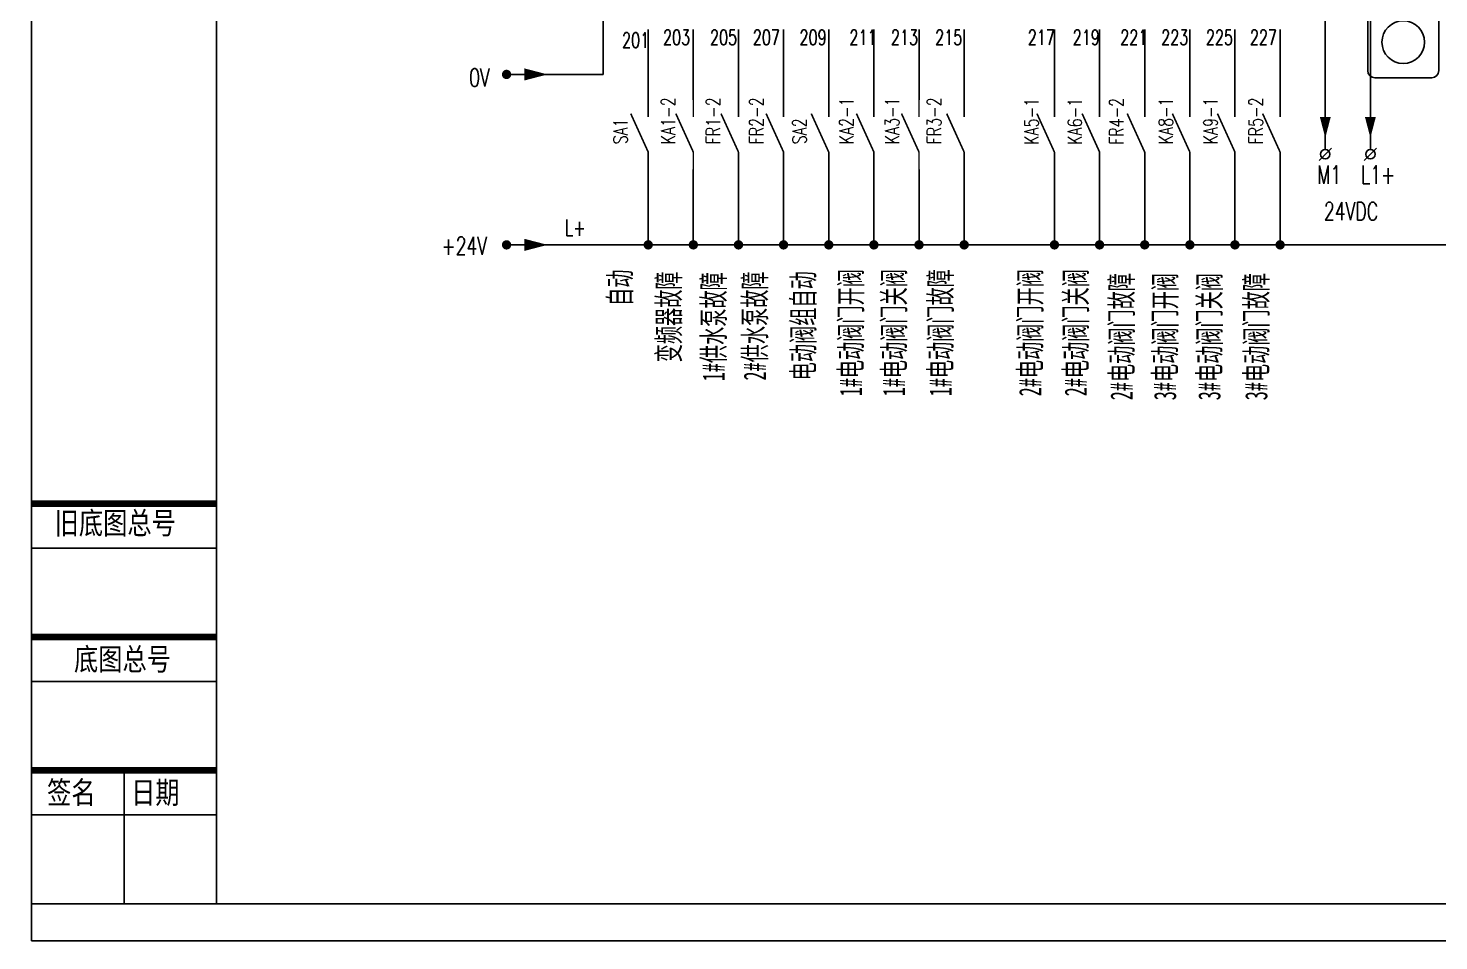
# Model space of a CAD drawing. Header units: millimetres. Extents: x 369186 to 503668, y -134064 to -104329.
# Drawn here: x 461623 to 480674, y -134029 to -121708 of the extents above; entities that cross this region are included whole.
import ezdxf

# ---------------------------------------------------------------- set-up
doc = ezdxf.new("R2010")
doc.units = ezdxf.units.MM
for name, color, linetype in [('0文本', 80, 'Continuous'), ('1', 7, 'Continuous'), ('8_ALL_NOTES_BALLOONS_SYMBOLS_GT', 7, 'Continuous'), ('ELEMENT', 7, 'Continuous'), ('SHEET', 250, 'Continuous'), ('TERM', 2, 'Continuous'), ('层1：粗实线', 7, 'Continuous'), ('文字', 7, 'Continuous')]:
    doc.layers.add(name, color=color, linetype=linetype)
doc.styles.add('_TXT', font='txt1.shx', dxfattribs={"width": 0.6, "bigfont": 'hztxt.shx'})
doc.styles.get("Standard").update_dxf_attribs({"font": 'txt1.shx', "width": 0.8, "bigfont": 'hztxt.shx'})

# ---------------------------------------------------------------- blocks, each defined once
blk = doc.blocks.new('$element$00000498')
at = {"const_width": 0.0233}
for points in [[(0, 0), (0, -0.25)], [(-0.25, -0.2), (0, -0.75)], [(0, -0.75), (0, -1)]]:
    blk.add_lwpolyline(points, dxfattribs=at)
at = {"flags": 9}
blk.add_attdef('S', (0, 0), '', height=0.00000667, dxfattribs=at)
blk = doc.blocks.new('$TelecSys$00000011')
at = {"const_width": 0.5}
blk.add_lwpolyline([(-0.25, 0, 1), (0.25, 0, 1)], format="xyb", close=True, dxfattribs=at)
blk = doc.blocks.new('$TelecSys$00000006')
blk.add_line((-1.32, -1.32), (1.32, 1.32))
blk.add_circle((0, 0), 1)
blk = doc.blocks.new('ARR')
at = {"layer": '1'}
blk.add_lwpolyline([(-3.84, 0, 2, 0, 0), (0, 0, 0, 0, 0)], format="xyseb", dxfattribs=at)

msp = doc.modelspace()

# ---------------------------------------------------------------- linework, layer by layer
at = {"color": 1}
for p, q in [((461668, -104329), (461668, -134029)), ((464168, -104829), (464168, -133529)), ((462918, -133529), (462918, -131729)), ((464168, -133529), (461668, -133529)), ((464168, -133529), (503168, -133529)), ((461668, -134029), (503668, -134029))]:
    msp.add_line(p, q, dxfattribs=at)
for p, q in [((469387, -121145), (469387, -122332)), ((479141, -121145), (479141, -122908)), ((479750, -121145), (479750, -122908)), ((469387, -122332), (468084, -122332)), ((468084, -124633), (484653, -124633))]:
    msp.add_line(p, q)
at = {"color": 0}
for p, q in [((469997, -121725), (469997, -122673)), ((470606, -121725), (470606, -122673)), ((471216, -121725), (471216, -122673)), ((471825, -121725), (471825, -122673)), ((472435, -121725), (472435, -122673)), ((473045, -121725), (473045, -122673)), ((473654, -121725), (473654, -122673)), ((474264, -121725), (474264, -122673)), ((475483, -121725), (475483, -122673)), ((476093, -121725), (476093, -122673)), ((476702, -121725), (476702, -122673)), ((477312, -121725), (477312, -122673)), ((477921, -121725), (477921, -122673)), ((478531, -121725), (478531, -122673)), ((469997, -123617), (469997, -124633)), ((470606, -123617), (470606, -124633)), ((471216, -123617), (471216, -124633)), ((471825, -123617), (471825, -124633)), ((472435, -123617), (472435, -124633)), ((473045, -123617), (473045, -124633)), ((473654, -123617), (473654, -124633)), ((474264, -123617), (474264, -124633)), ((475483, -123617), (475483, -124633)), ((476093, -123617), (476093, -124633)), ((476702, -123617), (476702, -124633)), ((477312, -123617), (477312, -124633)), ((477921, -123617), (477921, -124633)), ((478531, -123617), (478531, -124633))]:
    msp.add_line(p, q, dxfattribs=at)
at = {"color": 1, "const_width": 90}
for points in [[(461668, -128129), (464168, -128129)], [(461668, -129929), (464168, -129929)], [(464168, -131729), (461668, -131729)]]:
    msp.add_lwpolyline(points, dxfattribs=at)
at = {"color": 1}
for points in [[(461668, -128729), (464168, -128729)], [(461668, -130529), (464168, -130529)], [(464168, -132329), (461668, -132329)]]:
    msp.add_lwpolyline(points, dxfattribs=at)
at = {"layer": '8_ALL_NOTES_BALLOONS_SYMBOLS_GT', "color": 7, "linetype": 'Continuous'}
for p, q in [((480674, -122280), (480674, -111912)), ((479714, -121512), (479714, -122280)), ((479810, -122376), (480578, -122376))]:
    msp.add_line(p, q, dxfattribs=at)
msp.add_circle((480194, -121896), 288, dxfattribs=at)
for centre, start, end in [((479810, -122280), 180, 270), ((480578, -122280), 270, 0)]:
    msp.add_arc(centre, 96, start, end, dxfattribs=at)
at = {"layer": '层1：粗实线', "color": 0}
for p, q in [((479141, -121213), (479141, -123347)), ((479750, -121213), (479750, -123347))]:
    msp.add_line(p, q, dxfattribs=at)

# ---------------------------------------------------------------- block references
at = {"color": 0, "xscale": 81.47817216182011, "yscale": 81.47817215875257, "zscale": 81.47817216}
for p in [(468638, -122332), (468638, -124633)]:
    msp.add_blockref('ARR', p, dxfattribs=at)
at = {"color": 0, "xscale": 73.330354942556, "yscale": 73.330354942556, "zscale": 73.330354944, "rotation": 270}
for p in [(479141, -123189), (479750, -123189)]:
    msp.add_blockref('ARR', p, dxfattribs=at)
at = {"layer": 'ELEMENT', "lineweight": 25, "ltscale": 0.25, "xscale": 945, "yscale": 945, "zscale": 945}
for p in [(469997, -122672), (470606, -122672), (471216, -122672), (471825, -122672), (472435, -122672), (473045, -122672), (473654, -122672), (474264, -122672), (475483, -122672), (476093, -122672), (476702, -122672), (477312, -122672), (477921, -122672), (478531, -122672)]:
    msp.add_blockref('$element$00000498', p, dxfattribs=at)
at = {"layer": 'TERM', "lineweight": 25, "ltscale": 0.25, "xscale": 126, "yscale": 126, "zscale": 126}
for p in [(468084, -122332), (468084, -124633), (469997, -124633), (470606, -124633), (471216, -124633), (471825, -124633), (472435, -124633), (473045, -124633), (473654, -124633), (474264, -124633), (475483, -124633), (476093, -124633), (476702, -124633), (477312, -124633), (477921, -124633), (478531, -124633)]:
    msp.add_blockref('$TelecSys$00000011', p, dxfattribs=at)
at = {"layer": 'TERM', "lineweight": 25, "xscale": 63, "yscale": 63, "zscale": 63}
for p in [(479141, -123410), (479750, -123410)]:
    msp.add_blockref('$TelecSys$00000006', p, dxfattribs=at)

# ---------------------------------------------------------------- texts
at = {"color": 1, "char_height": 300, "width": 3000, "attachment_point": 1}
for s, insert in [('{\\fSimSun|b0|i0|c134|p54;旧底图总号}', (461980, -128238)), ('{\\fSimSun|b0|i0|c134|p54;底图总号}', (462242, -130077)), ('{\\fSimSun|b0|i0|c134|p54;签名}', (461878, -131877)), ('{\\fSimSun|b0|i0|c134|p54;日期}', (463012, -131877))]:
    msp.add_mtext(s, dxfattribs=dict(at, insert=insert))
at = {"layer": '0文本', "color": 0, "width": 0.7}
for s, height, p in [('203', 203.2, (470197, -121934)), ('205', 203.2, (470831, -121934)), ('207', 203.2, (471410, -121934)), ('209', 203.2, (472040, -121934)), ('211', 203.2, (472714, -121934)), ('213', 203.2, (473275, -121934)), ('215', 203.2, (473872, -121934)), ('217', 203.2, (475124, -121934)), ('219', 203.2, (475730, -121934)), ('221', 203.2, (476372, -121934)), ('223', 203.2, (476925, -121934)), ('225', 203.2, (477529, -121934)), ('227', 203.2, (478123, -121934)), ('201', 203.2, (469643, -121971)), ('0V', 244.4, (467578, -122497)), ('M1', 244.4, (479034, -123808)), ('L1+', 244.4, (479623, -123808)), ('24VDC', 244.4, (479122, -124301)), ('L+', 217.7, (468873, -124509)), ('+24V', 244.4, (467206, -124769))]:
    msp.add_text(s, height=height, dxfattribs=at).set_placement(p)
at = {"layer": 'SHEET', "color": 0, "width": 0.742857}
for s, p in [('KA1-2', (470362, -123274)), ('FR1-2', (470969, -123274)), ('FR2-2', (471555, -123274)), ('FR3-2', (473955, -123274)), ('FR4-2', (476415, -123281)), ('FR5-2', (478297, -123275)), ('KA2-1', (472770, -123274)), ('KA3-1', (473388, -123274)), ('KA5-1', (475269, -123281)), ('KA6-1', (475854, -123281)), ('KA8-1', (477081, -123275)), ('KA9-1', (477685, -123275)), ('SA1', (469715, -123274)), ('SA2', (472133, -123274))]:
    msp.add_text(s, height=189, rotation=90, dxfattribs=at).set_placement(p)
at = {"layer": '文字', "char_height": 640, "attachment_point": 1, "rotation": 90, "style": '_TXT'}
for s, insert, width in [('{\\fSimSun|b0|i0|c134|p2;\\H0.4688x;1#电动阀门故障}', (473793, -126678), 2784.89), ('{\\fSimSun|b0|i0|c134|p2;\\H0.4688x;自动}', (469464, -125458), 7817.08), ('{\\fSimSun|b0|i0|c134|p2;\\H0.4688x;变频器故障}', (470123, -126219), 2162.52), ('{\\fSimSun|b0|i0|c134|p2;\\H0.4688x;1#供水泵故障}', (470729, -126475), 2784.89), ('{\\fSimSun|b0|i0|c134|p2;\\H0.4688x;2#供水泵故障}', (471286, -126464), 2784.89), ('{\\fSimSun|b0|i0|c134|p2;\\H0.4688x;电动阀组自动}', (471939, -126462), 7817.08), ('{\\fSimSun|b0|i0|c134|p2;\\H0.4688x;1#电动阀门开阀}', (472582, -126678), 2784.89), ('{\\fSimSun|b0|i0|c134|p2;\\H0.4688x;1#电动阀门关阀}', (473164, -126678), 2784.89), ('{\\fSimSun|b0|i0|c134|p2;\\H0.4688x;2#电动阀门开阀}', (475004, -126678), 2784.89), ('{\\fSimSun|b0|i0|c134|p2;\\H0.4688x;2#电动阀门关阀}', (475620, -126678), 2784.89), ('{\\fSimSun|b0|i0|c134|p2;\\H0.4688x;2#电动阀门故障}', (476239, -126731), 2784.89), ('{\\fSimSun|b0|i0|c134|p2;\\H0.4688x;3#电动阀门开阀}', (476826, -126731), 2784.89), ('{\\fSimSun|b0|i0|c134|p2;\\H0.4688x;3#电动阀门关阀}', (477425, -126731), 2784.89), ('{\\fSimSun|b0|i0|c134|p2;\\H0.4688x;3#电动阀门故障}', (478058, -126731), 2784.89)]:
    msp.add_mtext(s, dxfattribs=dict(at, insert=insert, width=width))

doc.saveas('drawing.dxf')
